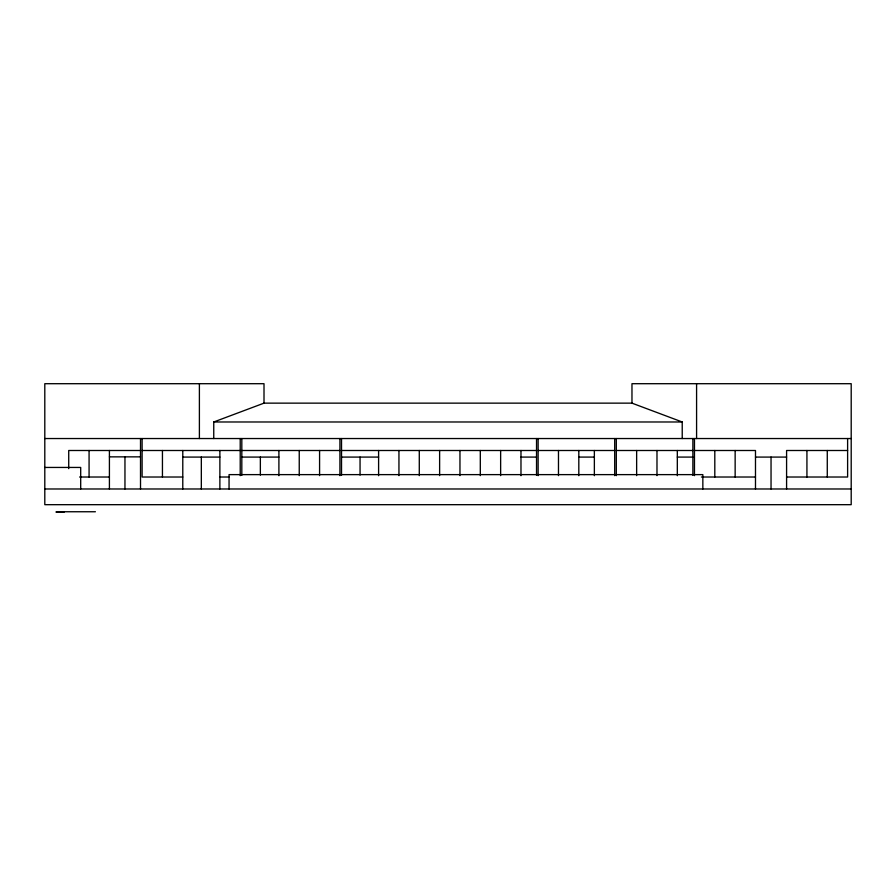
<?xml version="1.0" encoding="UTF-8"?>
<svg xmlns="http://www.w3.org/2000/svg" width="896" height="896" viewBox="0 0 896 896"><rect width="100%" height="100%" fill="white"/><g stroke="black" fill="none" stroke-linecap="round" stroke-linejoin="round"><path stroke-width="1.34" d="M213.752 438.536L213.752 421.982L264.006 403.144L631.971 403.144L682.226 421.982L682.226 438.536M213.752 421.982L682.226 421.982M44.8 438.536L851.2 438.536M140.515 450.498L68.723 450.498L68.723 468.642M142.106 450.498L240.218 450.498M241.819 450.498L339.92 450.498M341.522 450.498L536.536 450.498M538.126 450.498L614.701 450.498M616.302 450.498L692.877 450.498M694.467 450.498L755.485 450.498L755.485 488.981M847.616 450.498L786.587 450.498L786.587 488.981M109.413 456.859L140.515 456.859M182.784 457.083L219.878 457.083M241.819 457.083L278.902 457.083M341.522 457.083L378.605 457.083M520.979 457.083L536.536 457.083M578.816 457.083L594.362 457.083M677.32 457.083L692.877 457.083M755.485 457.083L786.587 457.083M44.8 467.443L80.696 467.443L80.696 488.981M79.576 477.019L109.413 477.019M182.784 477.019L142.106 477.019L142.106 438.536M219.878 477.019L229.376 477.019M701.4 477.019L755.485 477.019M786.587 477.019L847.616 477.019L847.616 438.536M44.8 488.981L851.2 488.981M56.146 511.75L95.402 511.75M56.202 512.299L64.053 512.299M827.277 450.498L827.277 477.019M806.926 450.498L806.926 477.019M771.042 457.083L771.042 488.981M735.146 450.498L735.146 477.019M714.806 450.498L714.806 477.019M702.845 488.981L702.845 474.622L229.051 474.622L229.051 488.981M696.584 383.701L696.584 438.536M694.467 438.536L694.467 475.642M692.877 438.536L692.877 475.35M677.32 450.498L677.32 475.686M656.981 450.498L656.981 475.619M636.642 450.498L636.642 475.619M631.971 403.144L631.971 383.701L851.2 383.701L851.2 504.683L44.8 504.683L44.8 383.701L264.006 383.701L264.006 403.144M616.302 438.536L616.302 475.642M614.701 438.536L614.701 475.642M594.362 450.498L594.362 475.686M578.816 450.498L578.816 475.686M558.477 450.498L558.477 475.619M538.126 438.536L538.126 475.642M536.536 438.536L536.536 475.35M520.979 450.498L520.979 475.686M500.64 450.498L500.64 475.619M480.301 450.498L480.301 475.619M459.962 450.498L459.962 475.619M439.622 450.498L439.622 475.619M419.283 450.498L419.283 475.619M398.944 450.498L398.944 475.619M378.605 450.498L378.605 475.686M360.058 457.083L360.058 475.115M341.522 438.536L341.522 475.35M339.92 438.536L339.92 475.642M319.581 450.498L319.581 475.619M299.242 450.498L299.242 475.619M278.902 450.498L278.902 475.686M260.355 457.083L260.355 475.115M241.819 438.536L241.819 475.35M240.218 438.536L240.218 475.642M219.878 450.498L219.878 488.981M201.331 457.083L201.331 488.981M199.394 383.701L199.394 438.536M182.784 450.498L182.784 488.981M162.445 450.498L162.445 477.019M140.515 438.536L140.515 488.981M124.958 456.859L124.958 488.981M109.413 450.498L109.413 488.981M89.074 450.498L89.074 477.019"/></g></svg>
